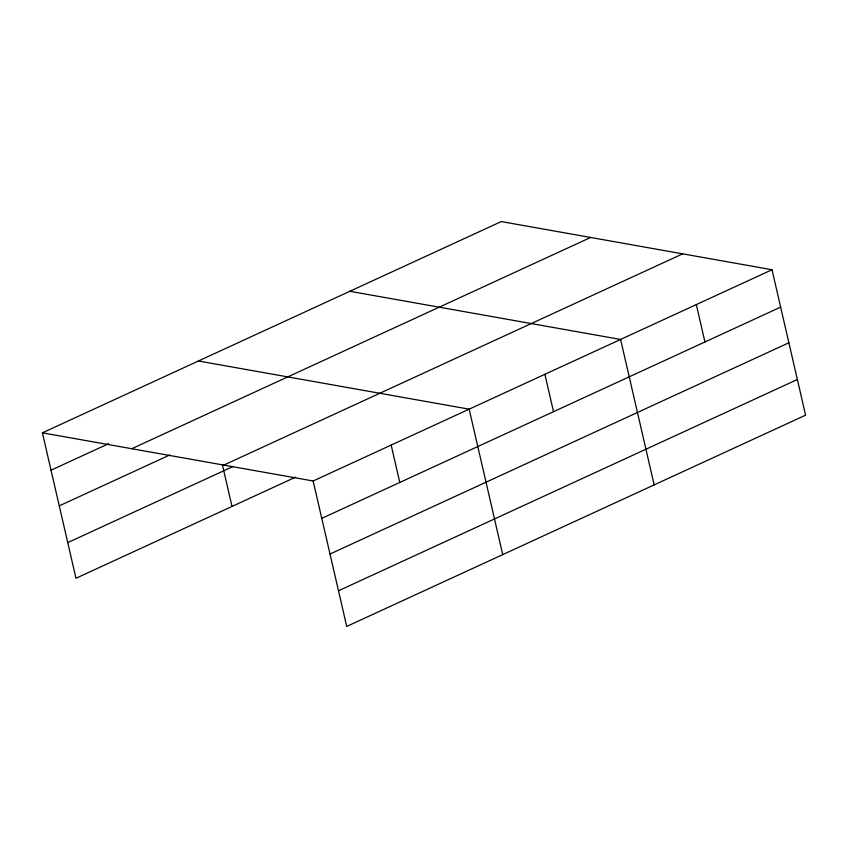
<?xml version="1.0" encoding="UTF-8"?>
<svg xmlns="http://www.w3.org/2000/svg" width="848" height="848" viewBox="0 0 848 848"><rect width="100%" height="100%" fill="white"/><g stroke="black" fill="none" stroke-linecap="round" stroke-linejoin="round"><path stroke-width="1.27" d="M42.4 432.83L501.274 221.572L772.019 269.738L805.6 415.17L346.726 626.428L313.145 480.996L42.4 432.83L75.981 578.262L295.687 477.106M51.028 470.205L108.639 443.684M131.747 448.719L590.621 237.472M59.265 505.864L169.674 455.026M223.798 465.096L682.682 253.849M67.745 542.603L233.38 466.347M313.145 480.996L772.019 269.738M321.774 518.372L780.648 307.114M330.01 554.03L788.884 342.772M338.49 590.77L797.364 379.512M349.853 291.288L620.598 339.454L654.168 484.886M198.421 361.004L469.167 409.171L502.737 554.603M696.314 304.602L704.942 341.967M544.882 374.307L553.511 411.683M391.151 445.083L399.779 482.459M222.303 464.439L231.992 506.436"/></g></svg>
